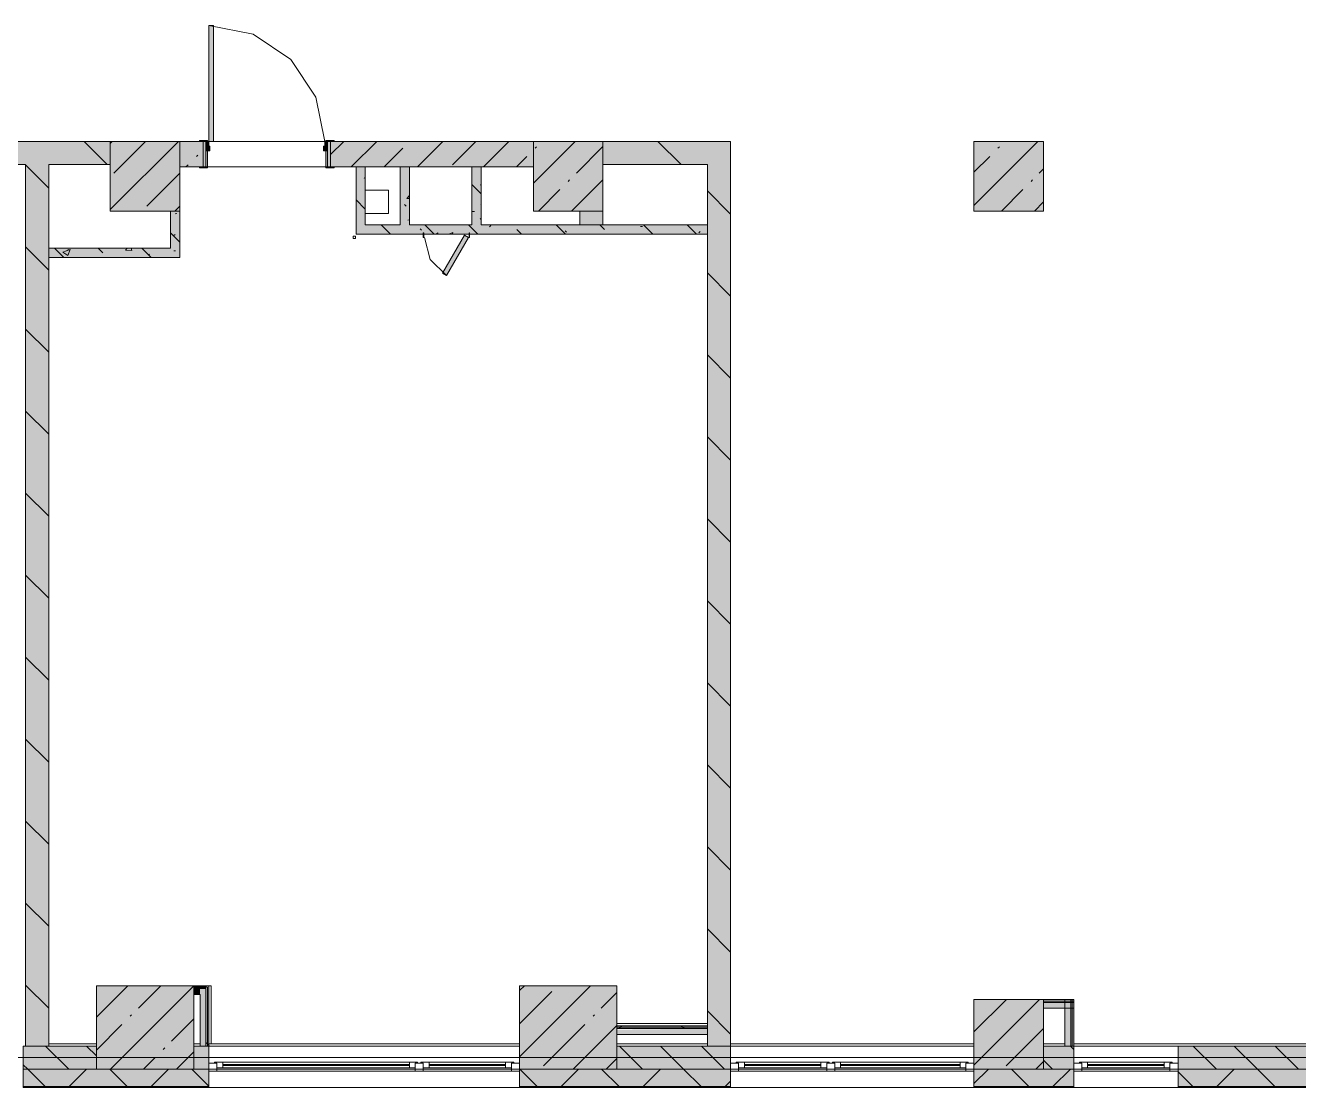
# Model space of a CAD drawing. Header units: millimetres. Extents: x -3817 to 677485, y -22715 to 103890.
# Drawn here: x 13476.7 to 13563.1, y -19605.9 to -19533.8 of the extents above; entities that cross this region are included whole.
import ezdxf

# ---------------------------------------------------------------- set-up
doc = ezdxf.new("R2010")
doc.units = ezdxf.units.MM
doc.layers.add('PDF _Геометрия', color=7, linetype='Continuous', true_color=0x1d1d1d)
doc.layers.add('PDF _Сплошная заливка', color=7, linetype='Continuous', true_color=0xffffff)

msp = doc.modelspace()

# ---------------------------------------------------------------- hatches: boundary and pattern name
at = {"layer": 'PDF _Сплошная заливка', "transparency": 33554559}
h = msp.add_hatch(color=256, dxfattribs=at)
h.paths.add_polyline_path([(13482.43, -19543.245), (13482.43, -19541.67), (13471.407, -19541.67), (13471.407, -19543.245), (13478.257, -19543.245)], flags=0)
h.paths.add_polyline_path([(13458.573, -19543.245), (13458.573, -19541.67), (13458.415, -19541.67), (13458.415, -19543.245)], flags=0)
h = msp.add_hatch(color=256, dxfattribs=at)
h.paths.add_polyline_path([(13487.154, -19543.403), (13488.729, -19543.403), (13488.729, -19541.67), (13487.154, -19541.67)], flags=0)
h.paths.add_polyline_path([(13511.167, -19543.403), (13511.167, -19541.67), (13497.39, -19541.67), (13497.39, -19543.403), (13505.853, -19543.403)], flags=0)
for points in [[(13522.98, -19543.245), (13524.555, -19543.245), (13524.555, -19541.67), (13515.892, -19541.67), (13515.892, -19543.245), (13520.46, -19543.245)], [(13502.744, -19547.339), (13502.744, -19543.403), (13502.115, -19543.403), (13502.115, -19547.339), (13502.201, -19547.339)], [(13522.98, -19603.086), (13524.555, -19603.086), (13524.555, -19543.245), (13522.98, -19543.245), (13522.98, -19601.977)], [(13520.46, -19547.969), (13522.98, -19547.969), (13522.98, -19547.339), (13499.752, -19547.339), (13499.752, -19547.969), (13505.853, -19547.969)], [(13481.485, -19604.66), (13488.099, -19604.66), (13488.099, -19598.991), (13481.485, -19598.991), (13481.485, -19601.977)], [(13488.926, -19599.09), (13489.025, -19598.991), (13488.099, -19598.991), (13488.099, -19599.09), (13488.532, -19599.09)], [(13489.025, -19603.086), (13489.123, -19603.086), (13489.123, -19598.991), (13489.025, -19599.09), (13489.025, -19601.977)], [(13510.223, -19604.66), (13516.836, -19604.66), (13516.836, -19598.991), (13510.223, -19598.991), (13510.223, -19601.977)], [(13488.926, -19603.086), (13489.025, -19603.086), (13489.025, -19599.09), (13488.926, -19599.188), (13488.926, -19601.977)], [(13541.09, -19604.66), (13545.814, -19604.66), (13545.814, -19599.936), (13541.09, -19599.936), (13541.09, -19601.977)], [(13522.98, -19601.806), (13522.98, -19601.708), (13516.836, -19601.708), (13516.836, -19601.806), (13520.46, -19601.806)], [(13522.98, -19601.904), (13522.98, -19601.806), (13516.836, -19601.806), (13516.836, -19601.904), (13520.46, -19601.904)], [(13524.555, -19604.66), (13524.555, -19603.086), (13516.836, -19603.086), (13516.836, -19604.66), (13520.46, -19604.66)]]:
    msp.add_hatch(color=256, dxfattribs=at).paths.add_polyline_path(points)
at = {"layer": 'PDF _Сплошная заливка', "true_color": 0xe7e7e7, "transparency": 33554559}
for points in [[(13488.532, -19603.086), (13488.926, -19603.086), (13488.926, -19599.188), (13488.532, -19599.188), (13488.532, -19601.977)], [(13520.46, -19602.298), (13522.98, -19602.298), (13522.98, -19601.904), (13516.836, -19601.977), (13516.836, -19602.298)]]:
    msp.add_hatch(color=254, dxfattribs=at).paths.add_polyline_path(points)
at = {"layer": 'PDF _Сплошная заливка', "transparency": 33554559}
h = msp.add_hatch(color=256, dxfattribs=at)
h.paths.add_polyline_path([(13554.947, -19605.841), (13563.766, -19605.841), (13563.766, -19604.66), (13554.947, -19604.66)], flags=0)
h.paths.add_polyline_path([(13586.364, -19605.841), (13586.364, -19604.66), (13580.301, -19604.66), (13580.301, -19605.841), (13586.19, -19605.841)], flags=0)
h.paths.add_polyline_path([(13476.64, -19605.841), (13489.123, -19605.841), (13489.123, -19604.66), (13476.525, -19604.66), (13476.525, -19605.841)], flags=0)
h.paths.add_polyline_path([(13459.99, -19605.841), (13459.99, -19604.66), (13451.329, -19604.66), (13451.329, -19605.841), (13458.415, -19605.841)], flags=0)
h.paths.add_polyline_path([(13520.46, -19605.841), (13524.555, -19605.841), (13524.555, -19604.66), (13510.224, -19604.66), (13510.224, -19605.841), (13513.157, -19605.841)], flags=0)
h.paths.add_polyline_path([(13542.37, -19605.841), (13547.861, -19605.841), (13547.861, -19604.66), (13541.09, -19604.66), (13541.09, -19605.841)], flags=0)
h.paths.add_polyline_path([(13414.561, -19605.841), (13417.078, -19605.841), (13417.078, -19604.66), (13408.023, -19604.66), (13408.023, -19605.841), (13410.909, -19605.841)], flags=0)
h.paths.add_polyline_path([(13370.623, -19605.841), (13383.615, -19605.841), (13383.615, -19604.66), (13370.623, -19604.66)], flags=0)
h.paths.add_polyline_path([(13425.516, -19605.841), (13429.283, -19605.841), (13429.283, -19604.66), (13424.165, -19604.66), (13424.165, -19605.841)], flags=0)
h.paths.add_polyline_path([(13317.633, -19605.841), (13323.538, -19605.841), (13323.538, -19604.66), (13317.633, -19604.66)], flags=0)
h.paths.add_polyline_path([(13310.547, -19605.841), (13310.547, -19604.66), (13279.13, -19604.66), (13279.13, -19605.841), (13308.662, -19605.841)], flags=0)
h.paths.add_polyline_path([(13340.073, -19605.841), (13346.215, -19605.841), (13346.215, -19604.66), (13340.073, -19604.66)], flags=0)

# ---------------------------------------------------------------- linework, layer by layer
at = {"layer": 'PDF _Геометрия', "color": 253, "lineweight": 9, "true_color": 0xaaaaaa}
for points in [[(13489.123, -19533.797), (13489.123, -19541.67), (13489.438, -19541.67), (13489.438, -19533.797)], [(13489.044, -19541.67), (13489.044, -19541.607), (13488.493, -19541.607), (13488.493, -19541.67)], [(13488.926, -19543.403), (13488.926, -19541.67), (13488.729, -19541.67), (13488.729, -19543.403)], [(13489.123, -19541.67), (13488.926, -19541.67), (13488.926, -19542.3), (13489.202, -19542.3), (13489.202, -19541.985), (13489.123, -19541.985)], [(13489.044, -19541.678), (13489.044, -19541.67), (13488.926, -19541.67), (13488.926, -19541.678)], [(13496.997, -19541.67), (13496.997, -19541.985), (13496.918, -19541.985), (13496.918, -19542.3), (13497.193, -19542.3), (13497.193, -19541.67)], [(13497.075, -19541.67), (13497.627, -19541.67), (13497.627, -19541.607), (13497.075, -19541.607)], [(13497.075, -19541.678), (13497.193, -19541.678), (13497.193, -19541.67), (13497.075, -19541.67)], [(13497.193, -19543.403), (13497.39, -19543.403), (13497.39, -19541.67), (13497.193, -19541.67)], [(13489.044, -19543.403), (13489.044, -19542.3), (13488.926, -19542.3), (13488.926, -19543.403)], [(13497.075, -19543.403), (13497.193, -19543.403), (13497.193, -19542.3), (13497.075, -19542.3)], [(13489.044, -19543.466), (13489.044, -19543.403), (13488.493, -19543.403), (13488.493, -19543.466)], [(13497.075, -19543.466), (13497.627, -19543.466), (13497.627, -19543.403), (13497.075, -19543.403)], [(13499.752, -19546.552), (13501.325, -19546.552), (13501.325, -19544.977), (13499.752, -19544.977), (13501.325, -19544.977), (13501.325, -19546.552)], [(13499.752, -19546.552), (13501.325, -19546.552), (13501.325, -19544.977), (13499.752, -19544.977), (13501.325, -19544.977), (13501.325, -19546.552)], [(13503.725, -19547.875), (13503.685, -19547.875), (13503.685, -19548.19), (13503.725, -19548.19)], [(13505.26, -19550.781), (13506.756, -19548.19), (13506.483, -19548.032), (13504.987, -19550.624)], [(13506.795, -19547.875), (13506.795, -19548.19), (13506.835, -19548.19), (13506.835, -19547.875)]]:
    msp.add_lwpolyline(points, close=True, dxfattribs=at)
for points in [[(13496.997, -19541.67), (13496.397, -19538.657), (13494.69, -19536.103), (13492.136, -19534.396), (13489.123, -19533.797)], [(13471.398, -19541.67), (13487.154, -19541.67)], [(13489.438, -19541.67), (13497.075, -19541.67), (13489.123, -19541.67)], [(13497.627, -19541.67), (13524.555, -19541.67), (13524.555, -19602.928)], [(13476.682, -19602.928), (13476.682, -19543.245)], [(13488.493, -19543.403), (13487.154, -19543.403), (13487.154, -19546.395)], [(13510.224, -19598.991), (13516.836, -19598.991), (13516.836, -19601.55), (13522.98, -19601.55), (13522.98, -19547.969), (13499.123, -19547.969), (13499.123, -19543.403), (13497.627, -19543.403)], [(13503.764, -19548.19), (13504.165, -19549.686), (13505.26, -19550.781)], [(13487.154, -19549.149), (13487.154, -19549.544), (13478.257, -19549.544), (13478.257, -19602.928)], [(13481.485, -19602.928), (13481.485, -19598.991), (13489.28, -19598.991), (13489.28, -19602.928), (13489.28, -19598.991), (13489.025, -19598.991)], [(13541.09, -19602.928), (13541.09, -19599.936), (13547.861, -19599.936), (13547.861, -19602.928)], [(13522.98, -19601.55), (13516.836, -19601.55)], [(13263.638, -19603.873), (13362.06, -19603.873), (13485.816, -19603.873), (13584.238, -19603.873)]]:
    msp.add_lwpolyline(points, dxfattribs=at)
at = {"layer": 'PDF _Геометрия', "color": 7, "lineweight": 9}
for points in [[(13471.407, -19543.245), (13476.682, -19543.245), (13476.682, -19603.086), (13478.257, -19603.086), (13478.257, -19549.544), (13486.525, -19549.544), (13487.154, -19549.544), (13487.154, -19546.395), (13486.525, -19546.395), (13486.525, -19548.914), (13478.257, -19548.914), (13478.257, -19543.245), (13482.43, -19543.245), (13482.43, -19541.67), (13471.407, -19541.67)], [(13487.154, -19541.67), (13482.43, -19541.67), (13482.43, -19546.395), (13487.154, -19546.395)], [(13515.892, -19541.67), (13511.167, -19541.67), (13511.167, -19546.395), (13515.892, -19546.395)], [(13515.892, -19543.245), (13522.98, -19543.245), (13522.98, -19603.086), (13524.555, -19603.086), (13524.555, -19543.245), (13524.555, -19541.67), (13515.892, -19541.67)], [(13545.814, -19541.67), (13541.09, -19541.67), (13541.09, -19546.395), (13545.814, -19546.395)], [(13499.752, -19543.403), (13502.115, -19543.403), (13502.115, -19547.339), (13499.752, -19547.339)], [(13515.892, -19547.339), (13515.892, -19546.395), (13514.317, -19546.395), (13514.317, -19547.339)], [(13499.079, -19548.111), (13498.926, -19548.111), (13498.926, -19548.269), (13499.079, -19548.269)], [(13488.099, -19598.991), (13481.485, -19598.991), (13481.485, -19604.66), (13488.099, -19604.66)], [(13488.099, -19599.582), (13488.532, -19599.582), (13488.532, -19603.086), (13489.123, -19603.086), (13489.123, -19598.991), (13489.025, -19598.991), (13488.532, -19598.991), (13488.099, -19598.991)], [(13516.836, -19598.991), (13510.223, -19598.991), (13510.223, -19604.66), (13516.836, -19604.66)], [(13545.814, -19599.936), (13541.09, -19599.936), (13541.09, -19604.66), (13545.814, -19604.66)], [(13545.814, -19600.527), (13547.861, -19600.527), (13547.861, -19599.936), (13545.814, -19599.936)], [(13547.27, -19599.936), (13547.27, -19603.086), (13547.861, -19603.086), (13547.861, -19599.936)], [(13516.836, -19602.298), (13522.98, -19602.298), (13522.98, -19601.708), (13516.836, -19601.708)], [(13489.123, -19604.66), (13489.123, -19603.086), (13488.099, -19603.086), (13488.099, -19604.66)], [(13547.861, -19604.66), (13547.861, -19603.086), (13545.814, -19603.086), (13545.814, -19604.66)], [(13547.861, -19604.66), (13554.947, -19604.66), (13554.947, -19603.086), (13547.861, -19603.086)], [(13563.766, -19604.66), (13563.766, -19603.086), (13554.947, -19603.086), (13554.947, -19604.66)], [(13489.123, -19604.802), (13489.123, -19604.251), (13489.674, -19604.251), (13489.674, -19604.802)], [(13503.296, -19604.172), (13489.517, -19604.172), (13489.517, -19604.251), (13489.674, -19604.251), (13489.674, -19604.566), (13503.138, -19604.566), (13503.138, -19604.251), (13503.296, -19604.251)], [(13503.138, -19604.802), (13503.138, -19604.251), (13503.689, -19604.251), (13503.689, -19604.802)], [(13509.831, -19604.172), (13503.532, -19604.172), (13503.532, -19604.251), (13503.689, -19604.251), (13503.689, -19604.566), (13509.673, -19604.566), (13509.673, -19604.251), (13509.831, -19604.251)], [(13509.673, -19604.802), (13509.673, -19604.251), (13510.224, -19604.251), (13510.224, -19604.802)], [(13524.555, -19604.802), (13524.555, -19604.251), (13525.106, -19604.251), (13525.106, -19604.802)], [(13531.247, -19604.172), (13524.948, -19604.172), (13524.948, -19604.251), (13525.106, -19604.251), (13525.106, -19604.566), (13531.09, -19604.566), (13531.09, -19604.251), (13531.247, -19604.251)], [(13531.09, -19604.802), (13531.09, -19604.251), (13531.641, -19604.251), (13531.641, -19604.802)], [(13540.696, -19604.172), (13531.484, -19604.172), (13531.484, -19604.251), (13531.641, -19604.251), (13531.641, -19604.566), (13540.538, -19604.566), (13540.538, -19604.251), (13540.696, -19604.251)], [(13540.538, -19604.802), (13540.538, -19604.251), (13541.09, -19604.251), (13541.09, -19604.802)], [(13547.861, -19604.802), (13547.861, -19604.251), (13548.412, -19604.251), (13548.412, -19604.802)], [(13554.554, -19604.172), (13548.255, -19604.172), (13548.255, -19604.251), (13548.412, -19604.251), (13548.412, -19604.566), (13554.396, -19604.566), (13554.396, -19604.251), (13554.554, -19604.251)], [(13554.396, -19604.802), (13554.396, -19604.251), (13554.947, -19604.251), (13554.947, -19604.802)], [(13489.123, -19604.66), (13476.525, -19604.66), (13476.525, -19605.904), (13489.123, -19605.904)], [(13489.123, -19605.904), (13489.123, -19604.66), (13510.224, -19604.66), (13510.224, -19605.904)], [(13524.555, -19604.66), (13510.224, -19604.66), (13510.224, -19605.904), (13524.555, -19605.904)], [(13524.555, -19605.904), (13524.555, -19604.66), (13541.09, -19604.66), (13541.09, -19605.904)], [(13547.861, -19604.66), (13541.09, -19604.66), (13541.09, -19605.904), (13547.861, -19605.904)], [(13547.861, -19605.904), (13547.861, -19604.66), (13554.947, -19604.66), (13554.947, -19605.904)], [(13563.766, -19604.66), (13554.947, -19604.66), (13554.947, -19605.904), (13563.766, -19605.904)], [(13489.123, -19605.904), (13491.485, -19605.904)], [(13504.081, -19605.904), (13506.443, -19605.904)], [(13519.043, -19605.904), (13522.586, -19605.904)], [(13524.948, -19605.904), (13528.885, -19605.904)], [(13531.247, -19605.904), (13535.184, -19605.904)], [(13547.861, -19605.904), (13551.798, -19605.904)], [(13554.16, -19605.904), (13558.097, -19605.904)]]:
    msp.add_lwpolyline(points, close=True, dxfattribs=at)
for points in [[(13482.226, -19543.245), (13480.651, -19541.67)], [(13482.43, -19541.809), (13482.569, -19541.67)], [(13482.43, -19546.299), (13487.059, -19541.67)], [(13482.665, -19543.82), (13484.814, -19541.67)], [(13488.493, -19541.67), (13487.154, -19541.67), (13487.154, -19543.403), (13488.493, -19543.403)], [(13488.729, -19543.403), (13488.729, -19541.67)], [(13489.123, -19541.67), (13497.075, -19541.67)], [(13497.39, -19542.564), (13498.284, -19541.67)], [(13497.39, -19541.67), (13497.39, -19543.403)], [(13514.317, -19547.339), (13507.624, -19547.339), (13507.624, -19543.403), (13506.994, -19543.403), (13506.994, -19547.339), (13502.744, -19547.339), (13502.744, -19543.403), (13511.167, -19543.403), (13511.167, -19541.67), (13497.627, -19541.67)], [(13498.797, -19543.403), (13500.529, -19541.67)], [(13503.287, -19543.403), (13505.019, -19541.67)], [(13505.676, -19543.258), (13507.264, -19541.67)], [(13507.777, -19543.403), (13509.509, -19541.67)], [(13511.167, -19544.502), (13513.999, -19541.67)], [(13521.199, -19543.245), (13519.624, -19541.67)], [(13541.09, -19546.01), (13545.429, -19541.67)], [(13488.277, -19542.697), (13488.371, -19542.604)], [(13501.042, -19543.403), (13502.308, -19542.136)], [(13510.022, -19543.403), (13510.727, -19542.697)], [(13511.288, -19542.136), (13511.382, -19542.043)], [(13514.095, -19543.82), (13515.892, -19542.023)], [(13541.09, -19543.765), (13542.157, -19542.697)], [(13542.718, -19542.136), (13542.812, -19542.043)], [(13478.257, -19544.844), (13476.682, -19543.269)], [(13487.572, -19543.403), (13487.716, -19543.258)], [(13497.075, -19543.403), (13489.044, -19543.403)], [(13497.627, -19543.403), (13499.123, -19543.403), (13499.123, -19547.969), (13499.752, -19547.969), (13522.98, -19547.969), (13522.98, -19547.339), (13515.892, -19547.339)], [(13499.752, -19543.403), (13499.123, -19543.403)], [(13502.744, -19543.403), (13502.115, -19543.403)], [(13545.524, -19543.82), (13545.814, -19543.53)], [(13484.91, -19546.065), (13487.154, -19543.82)], [(13513.533, -19544.381), (13513.627, -19544.288)], [(13513.765, -19546.395), (13515.892, -19544.268)], [(13544.963, -19544.381), (13545.057, -19544.288)], [(13511.52, -19546.395), (13512.972, -19544.942)], [(13524.555, -19546.601), (13522.98, -19545.027)], [(13542.949, -19546.395), (13544.402, -19544.942)], [(13486.825, -19546.395), (13487.154, -19546.065)], [(13545.194, -19546.395), (13545.814, -19545.775)], [(13478.257, -19550.412), (13476.682, -19548.837)], [(13478.257, -19548.914), (13478.257, -19549.544)], [(13524.555, -19552.169), (13522.98, -19550.594)], [(13478.257, -19555.979), (13476.682, -19554.405)], [(13524.555, -19557.736), (13522.98, -19556.162)], [(13478.257, -19561.547), (13476.682, -19559.972)], [(13524.555, -19563.304), (13522.98, -19561.729)], [(13478.257, -19567.115), (13476.682, -19565.54)], [(13524.555, -19568.871), (13522.98, -19567.297)], [(13478.257, -19572.682), (13476.682, -19571.107)], [(13524.555, -19574.439), (13522.98, -19572.864)], [(13478.257, -19578.25), (13476.682, -19576.675)], [(13524.555, -19580.007), (13522.98, -19578.432)], [(13478.257, -19583.817), (13476.682, -19582.243)], [(13524.555, -19585.574), (13522.98, -19583.999)], [(13478.257, -19589.385), (13476.682, -19587.81)], [(13524.555, -19591.142), (13522.98, -19589.567)], [(13478.257, -19594.952), (13476.682, -19593.378)], [(13524.555, -19596.709), (13522.98, -19595.135)], [(13478.257, -19600.52), (13476.682, -19598.945)], [(13481.485, -19601.124), (13483.618, -19598.991)], [(13482.439, -19604.66), (13488.099, -19599)], [(13484.349, -19600.506), (13485.863, -19598.991)], [(13510.223, -19599.326), (13510.558, -19598.991)], [(13510.223, -19603.816), (13515.048, -19598.991)], [(13489.025, -19603.086), (13489.025, -19599.09), (13488.926, -19599.09), (13488.532, -19599.09), (13488.099, -19599.09)], [(13488.926, -19603.086), (13488.926, -19599.188), (13488.532, -19599.188), (13488.099, -19599.188)], [(13510.223, -19601.571), (13512.411, -19599.383)], [(13515.778, -19600.506), (13516.836, -19599.447)], [(13524.555, -19602.277), (13522.98, -19600.702)], [(13541.09, -19604.379), (13545.533, -19599.936)], [(13541.09, -19602.134), (13543.288, -19599.936)], [(13547.861, -19600.035), (13545.814, -19600.035)], [(13547.861, -19600.133), (13545.814, -19600.133)], [(13547.664, -19603.086), (13547.664, -19599.936)], [(13547.763, -19603.086), (13547.763, -19599.936)], [(13481.485, -19603.369), (13483.226, -19601.628)], [(13483.787, -19601.067), (13483.881, -19600.973)], [(13486.594, -19602.75), (13488.099, -19601.245)], [(13511.85, -19604.434), (13514.656, -19601.628)], [(13515.217, -19601.067), (13515.31, -19600.973)], [(13513.869, -19604.66), (13516.836, -19601.692)], [(13522.98, -19601.806), (13516.836, -19601.806)], [(13522.98, -19601.904), (13516.836, -19601.904)], [(13516.984, -19601.904), (13517.082, -19601.806), (13517.181, -19601.708)], [(13521.398, -19601.904), (13521.3, -19601.806), (13521.202, -19601.708)], [(13543.279, -19604.434), (13545.814, -19601.9)], [(13476.682, -19603.086), (13476.525, -19603.086), (13476.525, -19604.66), (13481.485, -19604.66), (13481.485, -19603.086), (13478.257, -19603.086)], [(13479.614, -19604.66), (13478.039, -19603.086)], [(13478.257, -19602.928), (13481.485, -19602.928)], [(13481.485, -19603.748), (13480.823, -19603.086)], [(13486.032, -19603.312), (13486.126, -19603.218)], [(13488.099, -19602.928), (13488.532, -19602.928)], [(13489.149, -19603.06), (13489.025, -19602.936), (13488.926, -19602.838)], [(13489.119, -19602.928), (13510.223, -19602.928)], [(13510.223, -19603.086), (13489.123, -19603.086), (13489.123, -19604.66), (13510.224, -19604.66), (13511.01, -19604.66)], [(13516.836, -19602.928), (13522.98, -19602.928)], [(13522.98, -19603.086), (13516.836, -19603.086), (13516.836, -19604.66), (13524.555, -19604.66), (13524.555, -19603.086), (13524.555, -19604.66), (13541.09, -19604.66), (13541.09, -19603.086), (13540.932, -19603.086), (13524.555, -19603.086)], [(13518.587, -19604.66), (13517.012, -19603.086)], [(13522.552, -19605.841), (13521.371, -19604.66), (13519.796, -19603.086)], [(13524.154, -19604.66), (13522.58, -19603.086)], [(13524.555, -19602.928), (13541.09, -19602.928)], [(13545.814, -19602.928), (13547.27, -19602.928)], [(13547.861, -19603.313), (13547.634, -19603.086)], [(13547.698, -19603.15), (13547.649, -19603.101)], [(13547.861, -19602.928), (13580.143, -19602.928), (13580.143, -19604.66)], [(13557.56, -19604.66), (13555.985, -19603.086)], [(13561.525, -19605.841), (13560.343, -19604.66), (13558.769, -19603.086)], [(13563.127, -19604.66), (13561.553, -19603.086)], [(13484.684, -19604.66), (13485.471, -19603.873)], [(13486.929, -19604.66), (13488.099, -19603.49)], [(13489.674, -19604.251), (13489.123, -19604.251)], [(13489.517, -19604.172), (13503.296, -19604.172)], [(13490.068, -19604.172), (13490.068, -19604.566)], [(13502.744, -19604.172), (13502.744, -19604.566)], [(13503.689, -19604.251), (13503.138, -19604.251)], [(13503.532, -19604.172), (13509.831, -19604.172)], [(13504.083, -19604.172), (13504.083, -19604.566)], [(13509.28, -19604.172), (13509.28, -19604.566)], [(13510.223, -19604.251), (13509.673, -19604.251)], [(13516.114, -19604.66), (13516.836, -19603.937)], [(13525.106, -19604.251), (13524.555, -19604.251)], [(13524.948, -19604.172), (13531.247, -19604.172)], [(13525.5, -19604.172), (13525.5, -19604.566)], [(13530.696, -19604.172), (13530.696, -19604.566)], [(13531.641, -19604.251), (13531.09, -19604.251)], [(13531.484, -19604.172), (13540.696, -19604.172)], [(13532.035, -19604.172), (13532.035, -19604.566)], [(13540.145, -19604.172), (13540.145, -19604.566)], [(13541.09, -19604.251), (13540.538, -19604.251)], [(13545.298, -19604.66), (13545.814, -19604.145)], [(13546.425, -19604.66), (13545.814, -19604.05)], [(13548.412, -19604.251), (13547.861, -19604.251)], [(13548.255, -19604.172), (13554.554, -19604.172)], [(13548.806, -19604.172), (13548.806, -19604.566)], [(13554.003, -19604.172), (13554.003, -19604.566)], [(13554.947, -19604.251), (13554.396, -19604.251)], [(13478.011, -19605.841), (13476.83, -19604.66), (13476.525, -19604.355)], [(13479.642, -19605.841), (13480.823, -19604.66)], [(13483.579, -19605.841), (13482.398, -19604.66)], [(13485.209, -19605.841), (13486.39, -19604.66)], [(13489.123, -19605.818), (13487.965, -19604.66)], [(13489.123, -19604.802), (13510.224, -19604.802)], [(13490.068, -19604.33), (13502.744, -19604.33)], [(13502.744, -19604.408), (13490.068, -19604.408)], [(13504.083, -19604.33), (13509.28, -19604.33)], [(13509.28, -19604.408), (13504.083, -19604.408)], [(13511.416, -19605.841), (13510.235, -19604.66)], [(13513.047, -19605.841), (13514.228, -19604.66)], [(13516.984, -19605.841), (13515.803, -19604.66)], [(13518.615, -19605.841), (13519.796, -19604.66)], [(13524.555, -19604.802), (13541.09, -19604.802)], [(13525.5, -19604.33), (13530.696, -19604.33)], [(13530.696, -19604.408), (13525.5, -19604.408)], [(13532.035, -19604.33), (13540.145, -19604.33)], [(13540.145, -19604.408), (13532.035, -19604.408)], [(13541.09, -19605.637), (13542.066, -19604.66)], [(13544.822, -19605.841), (13543.641, -19604.66)], [(13546.453, -19605.841), (13547.634, -19604.66)], [(13547.861, -19604.802), (13554.947, -19604.802)], [(13548.806, -19604.33), (13554.003, -19604.33)], [(13554.003, -19604.408), (13548.806, -19604.408)], [(13555.957, -19605.841), (13554.947, -19604.832)], [(13557.588, -19605.841), (13558.769, -19604.66)], [(13476.525, -19605.841), (13489.123, -19605.841)], [(13476.525, -19605.865), (13489.123, -19605.865)], [(13477.903, -19605.904), (13481.446, -19605.904), (13477.903, -19605.904)], [(13493.847, -19605.904), (13496.209, -19605.904), (13493.847, -19605.904)], [(13508.805, -19605.904), (13511.167, -19605.904), (13508.805, -19605.904)], [(13510.224, -19605.841), (13524.555, -19605.841)], [(13510.224, -19605.865), (13524.555, -19605.865)], [(13524.182, -19605.841), (13524.555, -19605.469)], [(13537.546, -19605.904), (13541.09, -19605.904), (13537.546, -19605.904)], [(13541.09, -19605.841), (13547.861, -19605.841)], [(13541.09, -19605.865), (13547.861, -19605.865)], [(13554.947, -19605.841), (13563.766, -19605.841)], [(13554.947, -19605.865), (13563.766, -19605.865)], [(13560.459, -19605.904), (13564.396, -19605.904), (13560.459, -19605.904)]]:
    msp.add_lwpolyline(points, dxfattribs=at)
at = {"layer": 'PDF _Геометрия', "color": 8, "lineweight": 9, "true_color": 0x787878}
for points in [[(13499.683, -19544.131), (13499.752, -19544.194)], [(13507.624, -19545.224), (13506.994, -19544.594)], [(13502.744, -19545.555), (13502.579, -19545.54), (13502.744, -19545.344)], [(13507.559, -19544.608), (13507.624, -19544.649)], [(13499.752, -19546.264), (13499.123, -19545.634)], [(13502.522, -19546.062), (13502.423, -19545.963)], [(13507.624, -19545.982), (13507.6, -19545.98), (13507.624, -19545.951)], [(13486.827, -19546.578), (13486.958, -19546.561)], [(13502.634, -19547.016), (13502.744, -19547.001)], [(13507.037, -19546.436), (13507.168, -19546.419)], [(13507.559, -19546.906), (13507.624, -19546.966)], [(13487.154, -19548.512), (13486.525, -19547.883)], [(13486.736, -19548.061), (13486.841, -19547.981)], [(13501.458, -19547.969), (13500.828, -19547.339)], [(13503.477, -19547.606), (13503.574, -19547.696)], [(13504.43, -19547.969), (13503.8, -19547.339)], [(13504.588, -19547.952), (13504.692, -19547.872)], [(13505.416, -19547.969), (13505.699, -19547.86)], [(13505.663, -19547.969), (13505.7, -19547.861)], [(13507.398, -19547.969), (13506.768, -19547.339)], [(13508.181, -19547.46), (13508.286, -19547.379)], [(13510.369, -19547.969), (13510.046, -19547.646)], [(13513.337, -19547.969), (13512.707, -19547.339)], [(13513.318, -19547.742), (13513.416, -19547.831)], [(13515.985, -19547.646), (13515.679, -19547.339)], [(13518.44, -19547.453), (13518.571, -19547.436)], [(13519.277, -19547.969), (13518.647, -19547.339)], [(13522.248, -19547.969), (13521.618, -19547.339)], [(13522.397, -19547.876), (13522.502, -19547.795)], [(13479.275, -19549.544), (13478.645, -19548.914)], [(13481.932, -19549.23), (13481.617, -19548.914)], [(13483.886, -19549.085), (13483.468, -19549.048), (13483.581, -19548.914)], [(13483.886, -19549.085), (13483.855, -19548.914)], [(13485.215, -19549.544), (13484.585, -19548.914)], [(13479.557, -19549.42), (13479.209, -19549.185), (13479.699, -19548.997)], [(13479.507, -19549.079), (13479.612, -19548.998)], [(13479.557, -19549.42), (13479.699, -19548.997)], [(13484.986, -19549.339), (13485.117, -19549.322)], [(13486.738, -19549.108), (13486.869, -19549.091)]]:
    msp.add_lwpolyline(points, dxfattribs=at)
at = {"layer": 'PDF _Сплошная заливка', "color": 254, "lineweight": 35, "true_color": 0xe2e2e2, "transparency": 33554559}
for points in [[(13489.438, -19541.67), (13489.438, -19533.797), (13489.123, -19541.67), (13489.123, -19533.797)], [(13489.044, -19541.67), (13489.044, -19541.607), (13488.493, -19541.67)], [(13488.926, -19542.3), (13489.202, -19542.3), (13488.926, -19541.67), (13489.123, -19541.67)], [(13497.193, -19542.3), (13497.193, -19541.67), (13496.918, -19542.3), (13496.997, -19541.67)], [(13497.627, -19541.67), (13497.627, -19541.607), (13497.075, -19541.67)], [(13489.044, -19543.403), (13489.044, -19542.3), (13488.926, -19543.403), (13488.926, -19542.3)], [(13497.193, -19543.403), (13497.193, -19542.3), (13497.075, -19543.403), (13497.075, -19542.3)], [(13489.044, -19543.466), (13489.044, -19543.403), (13488.493, -19543.466)], [(13497.627, -19543.466), (13497.627, -19543.403), (13497.075, -19543.466)], [(13505.26, -19550.781), (13506.756, -19548.19), (13504.987, -19550.624), (13506.483, -19548.032)]]:
    msp.add_solid(points, dxfattribs=at)
at = {"layer": 'PDF _Сплошная заливка', "lineweight": 35, "transparency": 33554559}
for points in [[(13482.43, -19546.395), (13487.154, -19546.395), (13482.43, -19541.67), (13487.154, -19541.67)], [(13515.892, -19546.395), (13515.892, -19541.67), (13511.167, -19546.395), (13511.167, -19541.67)], [(13545.814, -19546.395), (13545.814, -19541.67), (13541.09, -19546.395), (13541.09, -19541.67)], [(13478.257, -19603.086), (13478.257, -19543.245), (13476.682, -19603.086), (13476.682, -19543.245)], [(13499.752, -19547.969), (13499.752, -19543.403), (13499.123, -19547.969), (13499.123, -19543.403)], [(13507.624, -19547.339), (13507.624, -19543.403), (13506.994, -19547.339), (13506.994, -19543.403)], [(13487.154, -19549.544), (13487.154, -19546.395), (13486.525, -19549.544), (13486.525, -19546.395)], [(13515.892, -19547.339), (13515.892, -19546.395), (13514.317, -19547.339), (13514.317, -19546.395)], [(13486.525, -19549.544), (13486.525, -19548.914), (13478.257, -19549.544), (13478.257, -19548.914)], [(13488.099, -19599.188), (13488.926, -19599.188), (13488.099, -19599.09), (13488.926, -19599.09)], [(13547.861, -19600.035), (13547.861, -19599.936), (13545.814, -19600.035), (13545.814, -19599.936)], [(13547.861, -19600.133), (13547.861, -19600.035), (13545.814, -19600.133), (13545.814, -19600.035)], [(13547.763, -19603.086), (13547.763, -19599.936), (13547.664, -19603.086), (13547.664, -19599.936)], [(13547.861, -19603.086), (13547.861, -19599.936), (13547.763, -19603.086), (13547.763, -19599.936)], [(13476.525, -19604.66), (13481.485, -19604.66), (13476.525, -19603.086), (13481.485, -19603.086)], [(13489.123, -19604.66), (13489.123, -19603.086), (13488.099, -19604.66), (13488.099, -19603.086)], [(13545.814, -19604.66), (13547.861, -19604.66), (13545.814, -19603.086), (13547.861, -19603.086)], [(13563.766, -19604.66), (13563.766, -19603.086), (13554.947, -19604.66), (13554.947, -19603.086)]]:
    msp.add_solid(points, dxfattribs=at)
at = {"layer": 'PDF _Сплошная заливка', "color": 7, "lineweight": 35, "true_color": 0xfbfbfb, "transparency": 33554559}
for points in [[(13488.926, -19543.403), (13488.926, -19541.67), (13488.729, -19543.403), (13488.729, -19541.67)], [(13497.39, -19543.403), (13497.39, -19541.67), (13497.193, -19543.403), (13497.193, -19541.67)]]:
    msp.add_solid(points, dxfattribs=at)
at = {"layer": 'PDF _Сплошная заливка', "color": 254, "lineweight": 35, "true_color": 0xe7e7e7, "transparency": 33554559}
for points in [[(13488.532, -19599.582), (13488.532, -19599.188), (13488.099, -19599.582), (13488.099, -19599.188)], [(13547.861, -19600.527), (13547.861, -19600.133), (13545.814, -19600.527), (13545.814, -19600.133)], [(13547.664, -19603.086), (13547.664, -19599.936), (13547.27, -19603.086), (13547.27, -19599.936)]]:
    msp.add_solid(points, dxfattribs=at)

doc.saveas('drawing.dxf')
